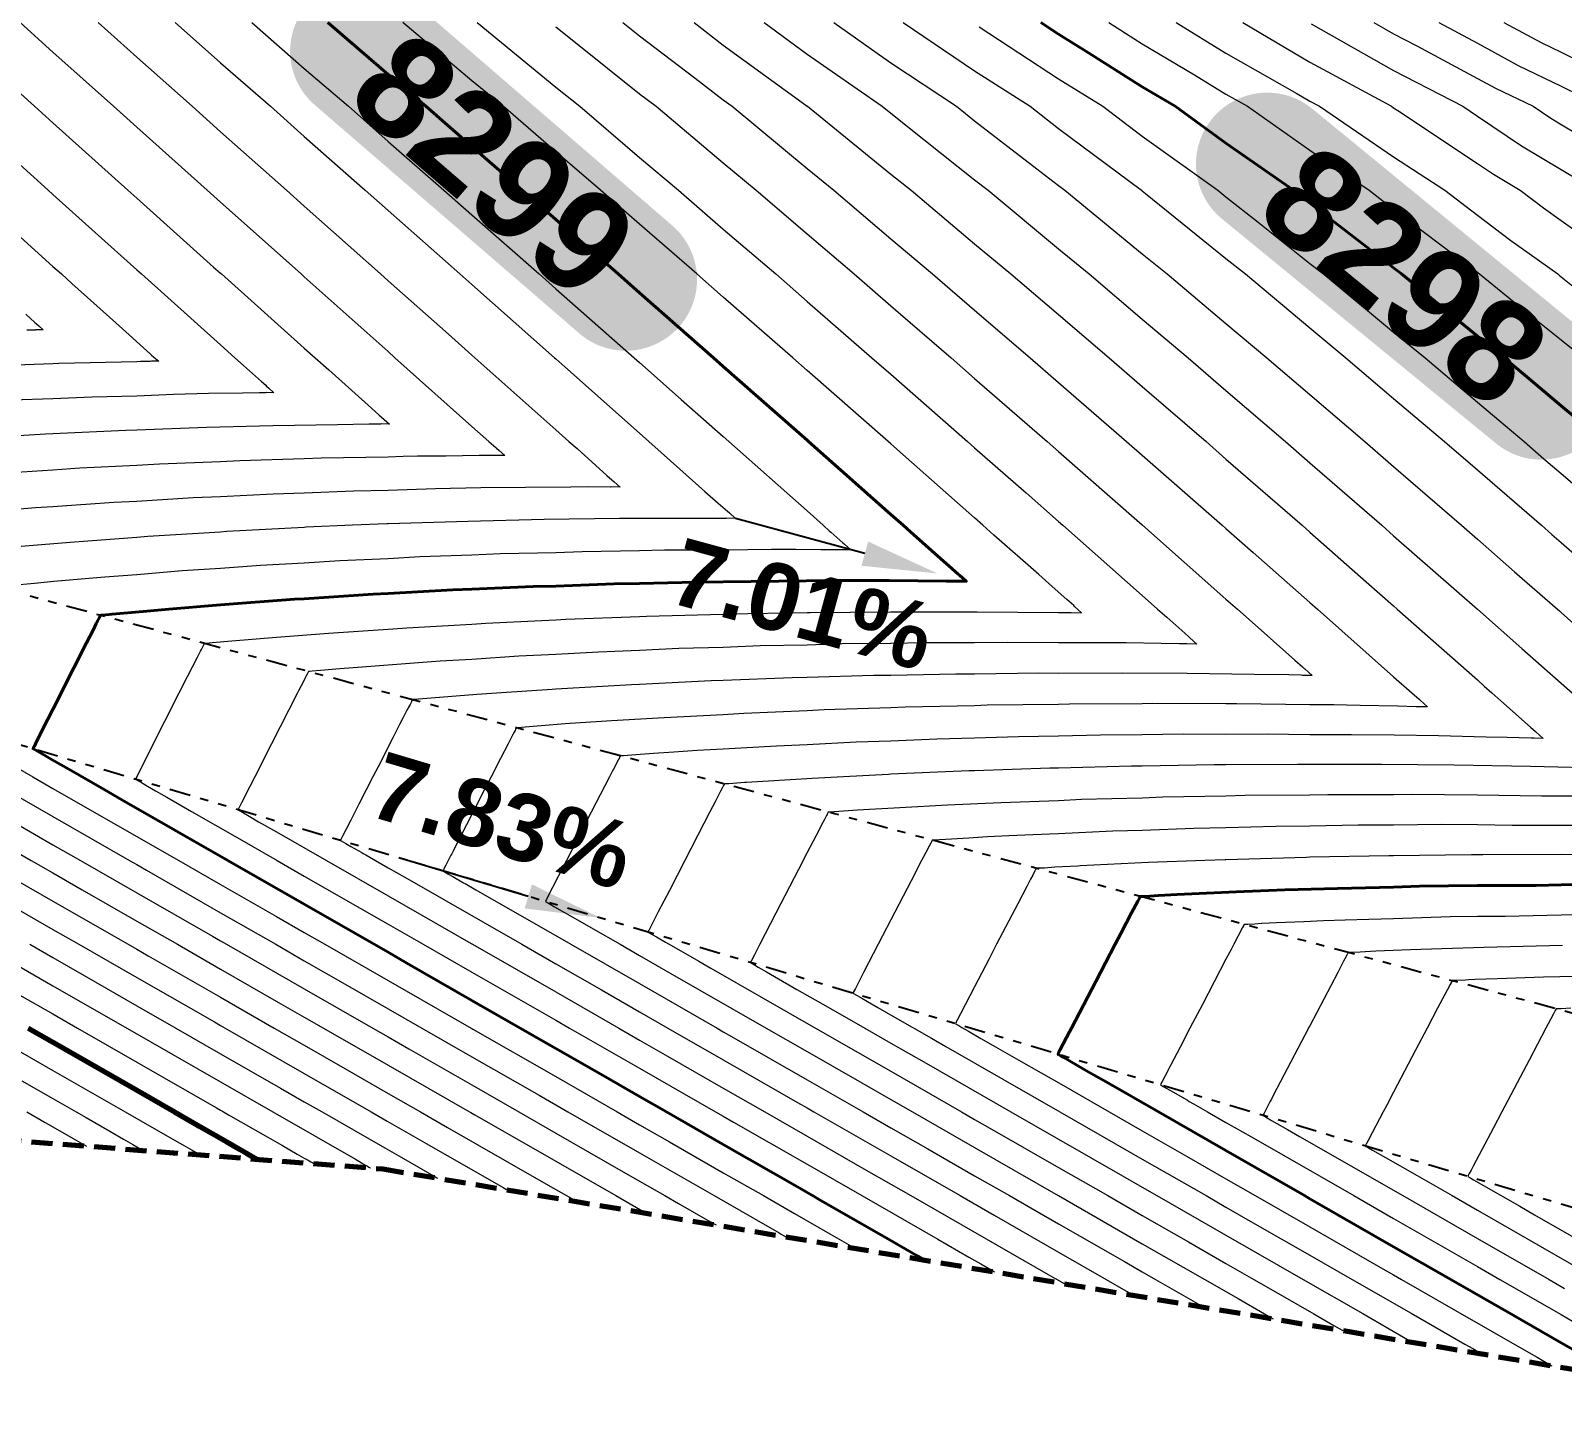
# Model space of a CAD drawing. Extents: x 2799052 to 2815686, y 1319509 to 1336143.
# Drawn here: x 2807475.63 to 2807493.91, y 1327787.08 to 1327803.55 of the extents above; entities that cross this region are included whole.
import ezdxf

# ---------------------------------------------------------------- set-up
doc = ezdxf.new("R2010")
doc.units = 0
doc.header["$LTSCALE"] = 0.5
doc.header["$MEASUREMENT"] = 0
doc.linetypes.add('DASHED', pattern=[0.75, 0.5, -0.25])
doc.linetypes.add('DIVIDE', pattern=[1.25, 0.5, -0.25, 0, -0.25, 0, -0.25])
doc.layers.add('C-Road-Asph-Hach-Bdry', color=64, linetype='Continuous', lineweight=25, plot=False)
for name, color, linetype, lineweight in [('C-TOPO-BDRY', 5, 'DASHED', 70), ('C-Topo-Cont-10th', 8, 'Continuous', 13), ('C-TOPO-CONT-1FT', 7, 'Continuous', 40), ('C-TOPO-CONT-5FT', 6, 'Continuous', 70), ('C-Topo-Ridg', 160, 'DIVIDE', 25), ('C-TOPO-SLOP', 1, 'Continuous', 25)]:
    doc.layers.add(name, color=color, linetype=linetype, lineweight=lineweight)
doc.layers.add('C-TOPO-CONT-TEXT-1FT', color=1, linetype='Continuous')
doc.layers.add('C-TOPO-USER', color=40, linetype='Continuous')
doc.styles.add('Swiss 721 BT', font='swissb.ttf', dxfattribs={"height": 2})

msp = doc.modelspace()

# ---------------------------------------------------------------- hatches: boundary and pattern name
at = {"true_color": 0x000000}
for points in [[(2807478.932, 1327803.858, 0.414214), (2807479.02, 1327802.66), (2807482.177, 1327799.934, 0.414214), (2807483.376, 1327800.022, 0.414214), (2807483.288, 1327801.22), (2807480.131, 1327803.946, 0.414214)], [(2807489.729, 1327802.496, 0.414214), (2807489.848, 1327801.3), (2807493.119, 1327798.62, 0.414214), (2807494.315, 1327798.739, 0.414214), (2807494.196, 1327799.935), (2807490.925, 1327802.615, 0.414214)]]:
    msp.add_hatch(color=18, dxfattribs=at).paths.add_polyline_path(points, flags=0)

# ---------------------------------------------------------------- linework, layer by layer
at = {"layer": 'C-Road-Asph-Hach-Bdry'}
msp.add_circle((2807368.688, 1327825.522), 8317.007, dxfattribs=at)
at = {"layer": 'C-TOPO-BDRY'}
for p, q in [((2807471.527, 1327790.604, 8305.199), (2807479.834, 1327789.963, 8305.199)), ((2807479.834, 1327789.963, 8305.199), (2807494.322, 1327787.524, 8305.199))]:
    msp.add_line(p, q, dxfattribs=at)
at = {"layer": 'C-Topo-Cont-10th'}
for points, elevation in [([(2807476.434, 1327803.644), (2807476.895, 1327803.23), (2807477.557, 1327802.644), (2807477.895, 1327802.341), (2807478.681, 1327801.644), (2807478.895, 1327801.452), (2807479.805, 1327800.644), (2807479.895, 1327800.563), (2807480.615, 1327799.924), (2807480.895, 1327799.675), (2807480.93, 1327799.644), (2807481.895, 1327798.785), (2807482.054, 1327798.644), (2807482.15, 1327798.559), (2807482.507, 1327798.24), (2807482.567, 1327798.188), (2807482.594, 1327798.163), (2807482.664, 1327798.101), (2807482.557, 1327798.103), (2807482.551, 1327798.101), (2807482.291, 1327798.102), (2807482.074, 1327798.099), (2807481.535, 1327798.097), (2807481.002, 1327798.09), (2807480.461, 1327798.078), (2807479.895, 1327798.06), (2807479.486, 1327798.052), (2807478.895, 1327798.028), (2807478.522, 1327798.017), (2807477.895, 1327797.985), (2807477.567, 1327797.972), (2807476.895, 1327797.93), (2807476.622, 1327797.917), (2807475.895, 1327797.864), (2807475.687, 1327797.852), (2807474.895, 1327797.786)], 8299.3), ([(2807475.505, 1327803.644), (2807475.895, 1327803.291), (2807476.618, 1327802.644), (2807476.895, 1327802.395), (2807477.736, 1327801.644), (2807477.895, 1327801.501), (2807478.856, 1327800.644), (2807478.895, 1327800.609), (2807479.217, 1327800.322), (2807479.895, 1327799.717), (2807479.977, 1327799.644), (2807480.895, 1327798.825), (2807481.099, 1327798.644), (2807481.179, 1327798.573), (2807481.19, 1327798.563), (2807481.221, 1327798.535), (2807481.287, 1327798.476), (2807481.185, 1327798.478), (2807481.177, 1327798.476), (2807480.981, 1327798.476), (2807480.586, 1327798.471), (2807480.415, 1327798.47), (2807480.246, 1327798.468), (2807480.075, 1327798.464), (2807479.895, 1327798.458), (2807479.095, 1327798.444), (2807478.895, 1327798.436), (2807478.125, 1327798.414), (2807477.895, 1327798.402), (2807477.165, 1327798.374), (2807476.895, 1327798.357), (2807476.215, 1327798.324), (2807475.895, 1327798.301), (2807475.275, 1327798.264)], 8299.4), ([(2807478.269, 1327803.644), (2807478.895, 1327803.095), (2807479.421, 1327802.644), (2807479.895, 1327802.225), (2807480.561, 1327801.644), (2807480.895, 1327801.348), (2807481.697, 1327800.644), (2807481.895, 1327800.468), (2807482.83, 1327799.644), (2807482.895, 1327799.586), (2807483.391, 1327799.147), (2807483.895, 1327798.702), (2807483.961, 1327798.644), (2807484.895, 1327797.815), (2807485.088, 1327797.644), (2807485.164, 1327797.576), (2807485.18, 1327797.562), (2807485.322, 1327797.436), (2807485.341, 1327797.419), (2807485.418, 1327797.351), (2807485.301, 1327797.353), (2807485.298, 1327797.352), (2807485.059, 1327797.352), (2807484.76, 1327797.355), (2807484.471, 1327797.356), (2807484.185, 1327797.353), (2807483.895, 1327797.348), (2807483.193, 1327797.346), (2807482.895, 1327797.338), (2807482.21, 1327797.329), (2807481.895, 1327797.317), (2807481.236, 1327797.302), (2807480.895, 1327797.287), (2807480.272, 1327797.266), (2807479.895, 1327797.245), (2807479.318, 1327797.221), (2807478.895, 1327797.193), (2807478.373, 1327797.166), (2807477.895, 1327797.13), (2807477.438, 1327797.101), (2807476.895, 1327797.054), (2807476.513, 1327797.026), (2807476.184, 1327796.999), (2807475.907, 1327796.973), (2807475.674, 1327796.949), (2807475.409, 1327796.925)], 8299.1), ([(2807477.355, 1327803.644), (2807477.895, 1327803.164), (2807478.491, 1327802.644), (2807478.895, 1327802.284), (2807479.622, 1327801.644), (2807479.895, 1327801.401), (2807480.752, 1327800.644), (2807480.895, 1327800.517), (2807481.881, 1327799.644), (2807481.895, 1327799.631), (2807482.005, 1327799.534), (2807482.895, 1327798.744), (2807483.008, 1327798.644), (2807483.155, 1327798.514), (2807483.677, 1327798.049), (2807483.836, 1327797.908), (2807483.945, 1327797.812), (2807483.968, 1327797.791), (2807484.041, 1327797.726), (2807483.929, 1327797.728), (2807483.924, 1327797.727), (2807483.602, 1327797.727), (2807483.562, 1327797.727), (2807482.655, 1327797.724), (2807481.759, 1327797.712), (2807480.847, 1327797.691), (2807479.895, 1327797.661), (2807479.878, 1327797.661), (2807479.472, 1327797.644), (2807478.919, 1327797.62), (2807478.895, 1327797.618), (2807477.969, 1327797.569), (2807477.895, 1327797.564), (2807477.029, 1327797.509), (2807476.895, 1327797.498), (2807476.099, 1327797.439), (2807475.417, 1327797.383)], 8299.2), ([(2807476.895, 1327794.644), (2807476.895, 1327794.644), (2807476.895, 1327794.644), (2807477.231, 1327795.307), (2807477.403, 1327795.644), (2807477.502, 1327795.84), (2807477.619, 1327796.069), (2807477.655, 1327796.141), (2807477.666, 1327796.161), (2807477.671, 1327796.17), (2807477.686, 1327796.2), (2807477.695, 1327796.219), (2807477.703, 1327796.234), (2807477.709, 1327796.234), (2807477.722, 1327796.236), (2807477.794, 1327796.244), (2807478.031, 1327796.265), (2807478.562, 1327796.31), (2807479.182, 1327796.357), (2807479.895, 1327796.404), (2807480.117, 1327796.422), (2807480.895, 1327796.466), (2807481.061, 1327796.477), (2807481.895, 1327796.516), (2807482.015, 1327796.523), (2807482.895, 1327796.556), (2807482.979, 1327796.56), (2807483.895, 1327796.585), (2807483.952, 1327796.587), (2807484.895, 1327796.604), (2807484.934, 1327796.605), (2807485.895, 1327796.613), (2807485.925, 1327796.613), (2807486.895, 1327796.613), (2807486.925, 1327796.613), (2807487.895, 1327796.604), (2807487.935, 1327796.604), (2807487.974, 1327796.604), (2807488.016, 1327796.603), (2807488.037, 1327796.603), (2807488.045, 1327796.603), (2807488.046, 1327796.603), (2807488.172, 1327796.601), (2807488.089, 1327796.675), (2807488.078, 1327796.685), (2807487.995, 1327796.758), (2807487.821, 1327796.912), (2807487.66, 1327797.055), (2807487.126, 1327797.528), (2807486.995, 1327797.644), (2807486.895, 1327797.732), (2807486.141, 1327798.398), (2807485.895, 1327798.615), (2807485.862, 1327798.644), (2807484.895, 1327799.493), (2807484.725, 1327799.644), (2807483.895, 1327800.368), (2807483.581, 1327800.644), (2807482.895, 1327801.238), (2807482.431, 1327801.644), (2807481.895, 1327802.1), (2807481.267, 1327802.644), (2807480.895, 1327802.948), (2807480.071, 1327803.644)], 8298.9), ([(2807480.959, 1327803.644), (2807481.895, 1327802.872), (2807482.183, 1327802.644), (2807482.895, 1327802.035), (2807483.361, 1327801.644), (2807483.895, 1327801.18), (2807484.521, 1327800.644), (2807484.895, 1327800.316), (2807485.67, 1327799.644), (2807485.895, 1327799.446), (2807486.812, 1327798.644), (2807486.895, 1327798.57), (2807487.509, 1327798.03), (2807487.895, 1327797.69), (2807487.948, 1327797.644), (2807488.895, 1327796.805), (2807489.078, 1327796.644), (2807489.188, 1327796.546), (2807489.402, 1327796.356), (2807489.455, 1327796.309), (2807489.462, 1327796.303), (2807489.549, 1327796.226), (2807489.427, 1327796.228), (2807489.418, 1327796.228), (2807489.341, 1327796.231), (2807489.123, 1327796.234), (2807488.703, 1327796.24), (2807488.297, 1327796.242), (2807487.895, 1327796.24), (2807487.293, 1327796.246), (2807486.895, 1327796.241), (2807486.297, 1327796.241), (2807485.895, 1327796.233), (2807485.311, 1327796.228), (2807484.895, 1327796.215), (2807484.334, 1327796.205), (2807483.895, 1327796.187), (2807483.366, 1327796.173), (2807482.895, 1327796.15), (2807482.407, 1327796.132), (2807481.895, 1327796.102), (2807481.457, 1327796.081), (2807480.895, 1327796.043), (2807480.517, 1327796.021), (2807479.895, 1327795.973), (2807479.587, 1327795.952), (2807479.319, 1327795.932), (2807479.089, 1327795.912), (2807478.987, 1327795.903), (2807478.956, 1327795.9), (2807478.95, 1327795.899), (2807478.944, 1327795.898), (2807478.936, 1327795.883), (2807478.928, 1327795.866), (2807478.914, 1327795.839), (2807478.905, 1327795.823), (2807478.888, 1327795.789), (2807478.826, 1327795.667), (2807478.814, 1327795.644), (2807478.503, 1327795.035), (2807478.304, 1327794.644), (2807478.244, 1327794.527), (2807478.145, 1327794.331), (2807478.125, 1327794.292), (2807478.117, 1327794.277), (2807478.109, 1327794.259), (2807478.103, 1327794.249), (2807478.109, 1327794.245), (2807478.169, 1327794.211), (2807478.237, 1327794.172), (2807478.35, 1327794.107), (2807478.427, 1327794.063), (2807478.589, 1327793.97), (2807479.158, 1327793.644), (2807479.895, 1327793.221), (2807480.885, 1327792.654), (2807480.903, 1327792.644), (2807481.895, 1327792.075), (2807482.647, 1327791.644), (2807482.895, 1327791.501), (2807483.229, 1327791.31), (2807483.895, 1327790.928), (2807484.391, 1327790.644), (2807484.895, 1327790.355), (2807485.572, 1327789.966), (2807485.895, 1327789.781), (2807486.135, 1327789.644), (2807487.773, 1327788.705), (2807487.858, 1327788.656), (2807487.867, 1327788.651), (2807487.871, 1327788.648), (2807487.873, 1327788.647), (2807487.873, 1327788.647), (2807487.965, 1327788.594)], 8298.8), ([(2807482.698, 1327803.644), (2807482.895, 1327803.486), (2807483.558, 1327802.981), (2807483.895, 1327802.72), (2807484, 1327802.644), (2807484.895, 1327801.901), (2807485.214, 1327801.644), (2807485.895, 1327801.063), (2807486.394, 1327800.644), (2807486.895, 1327800.211), (2807487.557, 1327799.644), (2807487.895, 1327799.349), (2807488.709, 1327798.644), (2807488.895, 1327798.48), (2807489.851, 1327797.644), (2807489.895, 1327797.605), (2807490.221, 1327797.318), (2807490.895, 1327796.724), (2807490.986, 1327796.644), (2807491.895, 1327795.837), (2807492.114, 1327795.644), (2807492.199, 1327795.568), (2807492.211, 1327795.558), (2807492.211, 1327795.557), (2807492.302, 1327795.476), (2807492.19, 1327795.477), (2807492.164, 1327795.479), (2807491.948, 1327795.486), (2807491.497, 1327795.493), (2807491.334, 1327795.497), (2807491.183, 1327795.5), (2807491.038, 1327795.501), (2807490.895, 1327795.501), (2807490.026, 1327795.513), (2807489.895, 1327795.512), (2807489.023, 1327795.516), (2807488.895, 1327795.514), (2807488.028, 1327795.51), (2807487.895, 1327795.507), (2807487.043, 1327795.496), (2807486.895, 1327795.491), (2807486.066, 1327795.472), (2807485.895, 1327795.465), (2807485.099, 1327795.44), (2807484.895, 1327795.429), (2807484.14, 1327795.399), (2807483.895, 1327795.383), (2807483.191, 1327795.348), (2807482.561, 1327795.311), (2807482.008, 1327795.273), (2807481.53, 1327795.235), (2807481.45, 1327795.229), (2807481.438, 1327795.228), (2807481.432, 1327795.228), (2807481.432, 1327795.228), (2807481.426, 1327795.228), (2807481.417, 1327795.211), (2807481.41, 1327795.197), (2807481.399, 1327795.176), (2807481.384, 1327795.147), (2807481.352, 1327795.084), (2807481.327, 1327795.036), (2807481.238, 1327794.863), (2807481.126, 1327794.644), (2807481.047, 1327794.491), (2807480.895, 1327794.194), (2807480.708, 1327793.83), (2807480.67, 1327793.756), (2807480.654, 1327793.724), (2807480.645, 1327793.706), (2807480.585, 1327793.589), (2807480.562, 1327793.544), (2807480.555, 1327793.531), (2807480.549, 1327793.519), (2807480.556, 1327793.515), (2807480.608, 1327793.486), (2807480.667, 1327793.452), (2807480.794, 1327793.379), (2807480.813, 1327793.368), (2807480.941, 1327793.295), (2807482.077, 1327792.644), (2807482.895, 1327792.175), (2807483.821, 1327791.644), (2807483.895, 1327791.601), (2807483.994, 1327791.544), (2807484.895, 1327791.028), (2807485.565, 1327790.644), (2807485.895, 1327790.455), (2807486.338, 1327790.201), (2807486.895, 1327789.881), (2807487.31, 1327789.644), (2807487.895, 1327789.308), (2807488.682, 1327788.857), (2807488.895, 1327788.735), (2807489.054, 1327788.644), (2807489.139, 1327788.595), (2807489.529, 1327788.371), (2807489.559, 1327788.354), (2807489.628, 1327788.314)], 8298.6), ([(2807483.547, 1327803.644), (2807483.895, 1327803.374), (2807484.882, 1327802.657), (2807484.895, 1327802.647), (2807484.9, 1327802.644), (2807485.895, 1327801.834), (2807486.136, 1327801.644), (2807486.895, 1327801.004), (2807487.329, 1327800.644), (2807487.895, 1327800.158), (2807488.5, 1327799.644), (2807488.895, 1327799.301), (2807489.657, 1327798.644), (2807489.895, 1327798.435), (2807490.803, 1327797.644), (2807490.895, 1327797.562), (2807491.568, 1327796.971), (2807491.895, 1327796.683), (2807491.94, 1327796.644), (2807492.895, 1327795.798), (2807492.977, 1327795.725), (2807493.069, 1327795.644), (2807493.174, 1327795.551), (2807493.529, 1327795.235), (2807493.589, 1327795.182), (2807493.592, 1327795.179), (2807493.679, 1327795.101), (2807493.572, 1327795.102), (2807493.538, 1327795.105), (2807493.251, 1327795.113), (2807493, 1327795.117), (2807492.432, 1327795.131), (2807491.901, 1327795.14), (2807491.394, 1327795.145), (2807490.895, 1327795.145), (2807490.387, 1327795.152), (2807489.895, 1327795.148), (2807489.388, 1327795.15), (2807488.895, 1327795.142), (2807488.399, 1327795.14), (2807487.895, 1327795.127), (2807487.418, 1327795.121), (2807486.895, 1327795.103), (2807486.446, 1327795.093), (2807485.895, 1327795.069), (2807485.483, 1327795.056), (2807484.895, 1327795.025), (2807484.529, 1327795.01), (2807483.895, 1327794.971), (2807483.584, 1327794.955), (2807483.305, 1327794.938), (2807483.061, 1327794.922), (2807482.85, 1327794.905), (2807482.706, 1327794.894), (2807482.683, 1327794.893), (2807482.673, 1327794.893), (2807482.673, 1327794.893), (2807482.667, 1327794.892), (2807482.658, 1327794.875), (2807482.652, 1327794.863), (2807482.642, 1327794.844), (2807482.624, 1327794.809), (2807482.584, 1327794.732), (2807482.579, 1327794.723), (2807482.539, 1327794.644), (2807482.32, 1327794.219), (2807482.024, 1327793.644), (2807481.997, 1327793.592), (2807481.859, 1327793.322), (2807481.815, 1327793.238), (2807481.784, 1327793.177), (2807481.779, 1327793.167), (2807481.773, 1327793.155), (2807481.78, 1327793.151), (2807481.828, 1327793.123), (2807481.882, 1327793.092), (2807481.999, 1327793.025), (2807482.045, 1327792.999), (2807482.343, 1327792.828), (2807482.664, 1327792.644), (2807482.895, 1327792.511), (2807483.205, 1327792.333), (2807484.408, 1327791.644), (2807484.895, 1327791.365), (2807485.549, 1327790.989), (2807485.895, 1327790.791), (2807486.152, 1327790.644), (2807486.895, 1327790.218), (2807487.893, 1327789.646), (2807487.895, 1327789.645), (2807487.897, 1327789.644), (2807488.895, 1327789.071), (2807489.641, 1327788.644), (2807490.04, 1327788.415), (2807490.356, 1327788.233), (2807490.403, 1327788.207), (2807490.459, 1327788.175)], 8298.5), ([(2807484.385, 1327803.644), (2807484.895, 1327803.265), (2807485.793, 1327802.644), (2807485.895, 1327802.561), (2807486.29, 1327802.248), (2807486.895, 1327801.767), (2807487.055, 1327801.644), (2807487.895, 1327800.944), (2807488.262, 1327800.644), (2807488.895, 1327800.105), (2807489.442, 1327799.644), (2807489.895, 1327799.253), (2807490.605, 1327798.644), (2807490.895, 1327798.39), (2807491.755, 1327797.644), (2807491.895, 1327797.52), (2807492.895, 1327796.644), (2807492.895, 1327796.643), (2807493.425, 1327796.174), (2807493.895, 1327795.759), (2807494.026, 1327795.644)], 8298.4), ([(2807485.216, 1327803.644), (2807485.895, 1327803.163), (2807486.679, 1327802.644), (2807486.895, 1327802.471), (2807487.639, 1327801.899), (2807487.895, 1327801.701), (2807487.972, 1327801.644), (2807488.895, 1327800.885), (2807489.195, 1327800.644), (2807489.895, 1327800.052), (2807490.384, 1327799.644), (2807490.895, 1327799.205), (2807491.553, 1327798.644), (2807491.895, 1327798.347), (2807492.707, 1327797.644), (2807492.895, 1327797.479), (2807493.34, 1327797.089), (2807493.85, 1327796.644), (2807493.874, 1327796.622), (2807493.895, 1327796.604), (2807494.235, 1327796.303)], 8298.3), ([(2807486.044, 1327803.644), (2807486.895, 1327803.066), (2807487.556, 1327802.644), (2807487.895, 1327802.38), (2807488.885, 1327801.644), (2807488.895, 1327801.636), (2807488.936, 1327801.603), (2807489.895, 1327800.827), (2807490.127, 1327800.644), (2807490.895, 1327800.001), (2807491.327, 1327799.644), (2807491.895, 1327799.159), (2807492.503, 1327798.644), (2807492.895, 1327798.304), (2807493.249, 1327797.998), (2807493.661, 1327797.644), (2807493.786, 1327797.534), (2807493.895, 1327797.439), (2807494.807, 1327796.644)], 8298.2), ([(2807488.496, 1327803.644), (2807488.895, 1327803.391), (2807489.518, 1327803.021), (2807489.895, 1327802.79), (2807490.152, 1327802.644), (2807490.895, 1327802.121), (2807491.605, 1327801.644), (2807491.895, 1327801.418), (2807492.814, 1327800.725), (2807492.895, 1327800.663), (2807492.906, 1327800.655), (2807492.922, 1327800.644), (2807493.457, 1327800.206), (2807493.895, 1327799.856), (2807494.163, 1327799.644)], 8297.9), ([(2807489.302, 1327803.644), (2807489.895, 1327803.28), (2807490.74, 1327802.799), (2807490.895, 1327802.707), (2807491.012, 1327802.644), (2807491.895, 1327802.041), (2807492.506, 1327801.644), (2807492.895, 1327801.347), (2807493.295, 1327801.044), (2807493.854, 1327800.644), (2807493.877, 1327800.625), (2807493.895, 1327800.611), (2807494.055, 1327800.483)], 8297.8), ([(2807490.098, 1327803.644), (2807490.895, 1327803.172), (2807491.869, 1327802.644), (2807491.895, 1327802.626), (2807491.945, 1327802.593), (2807492.895, 1327801.963), (2807493.086, 1327801.835), (2807493.407, 1327801.644), (2807493.685, 1327801.433), (2807493.895, 1327801.283), (2807494.789, 1327800.644)], 8297.7), ([(2807490.91, 1327803.628), (2807491.895, 1327803.07), (2807492.72, 1327802.644), (2807492.895, 1327802.528), (2807493.423, 1327802.172), (2807493.895, 1327801.891), (2807494.311, 1327801.644)], 8297.6), ([(2807491.66, 1327803.644), (2807491.895, 1327803.51), (2807492.171, 1327803.367), (2807492.895, 1327802.977), (2807493.111, 1327802.86), (2807493.56, 1327802.644), (2807493.76, 1327802.509), (2807493.895, 1327802.429), (2807494.424, 1327802.115)], 8297.5), ([(2807492.436, 1327803.644), (2807492.895, 1327803.396), (2807493.383, 1327803.132), (2807493.895, 1327802.886), (2807494.379, 1327802.644)], 8297.4), ([(2807493.212, 1327803.644), (2807493.655, 1327803.404), (2807493.895, 1327803.289), (2807494.604, 1327802.934)], 8297.3), ([(2807481.895, 1327803.594), (2807482.133, 1327803.405), (2807482.895, 1327802.795), (2807483.094, 1327802.644), (2807483.895, 1327801.968), (2807484.289, 1327801.644), (2807484.895, 1327801.122), (2807485.458, 1327800.644), (2807485.895, 1327800.264), (2807486.614, 1327799.644), (2807486.895, 1327799.397), (2807487.76, 1327798.644), (2807487.895, 1327798.525), (2807488.863, 1327797.676), (2807488.895, 1327797.648), (2807488.9, 1327797.644), (2807489.895, 1327796.764), (2807490.032, 1327796.644), (2807490.209, 1327796.487), (2807490.717, 1327796.036), (2807490.81, 1327795.954), (2807490.833, 1327795.933), (2807490.836, 1327795.931), (2807490.925, 1327795.851), (2807490.809, 1327795.852), (2807490.791, 1327795.854), (2807490.644, 1327795.858), (2807490.231, 1327795.865), (2807489.431, 1327795.876), (2807488.659, 1327795.879), (2807487.895, 1327795.876), (2807487.66, 1327795.879), (2807486.895, 1327795.869), (2807486.67, 1327795.869), (2807485.895, 1327795.852), (2807485.688, 1327795.851), (2807484.895, 1327795.826), (2807484.716, 1327795.823), (2807483.895, 1327795.79), (2807483.752, 1327795.786), (2807482.895, 1327795.744), (2807482.798, 1327795.74), (2807481.895, 1327795.687), (2807481.853, 1327795.685), (2807481.247, 1327795.644), (2807480.955, 1327795.624), (2807480.21, 1327795.565), (2807480.195, 1327795.564), (2807480.192, 1327795.564), (2807480.191, 1327795.564), (2807480.191, 1327795.564), (2807480.185, 1327795.563), (2807480.176, 1327795.547), (2807480.169, 1327795.531), (2807480.157, 1327795.507), (2807480.145, 1327795.485), (2807480.12, 1327795.436), (2807480.075, 1327795.349), (2807480.032, 1327795.265), (2807479.954, 1327795.114), (2807479.775, 1327794.763), (2807479.714, 1327794.644), (2807479.547, 1327794.318), (2807479.449, 1327794.126), (2807479.395, 1327794.019), (2807479.355, 1327793.941), (2807479.34, 1327793.91), (2807479.332, 1327793.895), (2807479.326, 1327793.884), (2807479.333, 1327793.88), (2807479.389, 1327793.848), (2807479.452, 1327793.812), (2807479.581, 1327793.738), (2807479.597, 1327793.729), (2807479.63, 1327793.71), (2807479.746, 1327793.644), (2807479.895, 1327793.558), (2807480.096, 1327793.443), (2807481.49, 1327792.644), (2807481.895, 1327792.411), (2807482.44, 1327792.099), (2807482.895, 1327791.838), (2807483.234, 1327791.644), (2807483.895, 1327791.265), (2807484.783, 1327790.755), (2807484.895, 1327790.691), (2807484.978, 1327790.644), (2807485.895, 1327790.118), (2807486.722, 1327789.644), (2807487.127, 1327789.412), (2807487.895, 1327788.971), (2807488.467, 1327788.644), (2807488.701, 1327788.509), (2807488.716, 1327788.501), (2807488.797, 1327788.454)], 8298.7), ([(2807486.948, 1327803.591), (2807487.895, 1327802.971), (2807488.425, 1327802.644), (2807488.895, 1327802.289), (2807489.796, 1327801.644), (2807489.895, 1327801.563), (2807490.279, 1327801.26), (2807490.895, 1327800.77), (2807491.058, 1327800.644), (2807491.895, 1327799.95), (2807492.271, 1327799.644), (2807492.895, 1327799.114), (2807493.15, 1327798.898), (2807493.454, 1327798.644), (2807493.69, 1327798.439), (2807493.895, 1327798.263), (2807494.617, 1327797.644)], 8298.1), ([(2807474.895, 1327803.347), (2807475.676, 1327802.644), (2807475.895, 1327802.446), (2807476.788, 1327801.644), (2807476.895, 1327801.548), (2807477.812, 1327800.726), (2807477.895, 1327800.652), (2807477.905, 1327800.644), (2807478.895, 1327799.758), (2807479.023, 1327799.644), (2807479.187, 1327799.498), (2807479.695, 1327799.043), (2807479.789, 1327798.96), (2807479.812, 1327798.939), (2807479.816, 1327798.935), (2807479.847, 1327798.907), (2807479.91, 1327798.851), (2807479.814, 1327798.853), (2807479.803, 1327798.85), (2807479.67, 1327798.851), (2807479.29, 1327798.845), (2807478.519, 1327798.832), (2807477.729, 1327798.81), (2807476.895, 1327798.778), (2807476.763, 1327798.775), (2807475.895, 1327798.734), (2807475.808, 1327798.731), (2807474.895, 1327798.677)], 8299.5), ([(2807474.895, 1327802.493), (2807475.838, 1327801.644), (2807475.895, 1327801.592), (2807476.4, 1327801.139), (2807476.895, 1327800.694), (2807476.951, 1327800.644), (2807477.895, 1327799.797), (2807478.067, 1327799.644), (2807478.169, 1327799.552), (2807478.383, 1327799.361), (2807478.435, 1327799.315), (2807478.444, 1327799.306), (2807478.473, 1327799.28), (2807478.533, 1327799.226), (2807478.442, 1327799.228), (2807478.43, 1327799.225), (2807478.36, 1327799.225), (2807478.159, 1327799.222), (2807477.752, 1327799.215), (2807477.335, 1327799.204), (2807476.895, 1327799.187), (2807476.364, 1327799.175), (2807475.895, 1327799.152), (2807475.403, 1327799.136)], 8299.6), ([(2807474.987, 1327801.552), (2807475.895, 1327800.734), (2807475.996, 1327800.644), (2807476.122, 1327800.53), (2807476.646, 1327800.06), (2807476.806, 1327799.916), (2807476.977, 1327799.763), (2807477.057, 1327799.69), (2807477.072, 1327799.676), (2807477.1, 1327799.652), (2807477.157, 1327799.601), (2807477.07, 1327799.602), (2807477.056, 1327799.6), (2807477.049, 1327799.6), (2807477.028, 1327799.599), (2807476.985, 1327799.599), (2807476.941, 1327799.597), (2807476.895, 1327799.596), (2807475.964, 1327799.574), (2807475.895, 1327799.571), (2807474.998, 1327799.541)], 8299.7), ([(2807475.57, 1327800.165), (2807475.68, 1327800.066), (2807475.7, 1327800.047), (2807475.726, 1327800.024), (2807475.78, 1327799.976), (2807475.698, 1327799.977), (2807475.685, 1327799.975), (2807475.682, 1327799.974), (2807475.585, 1327799.971)], 8299.8), ([(2807475.316, 1327794.837), (2807475.653, 1327794.644), (2807475.895, 1327794.505), (2807476.221, 1327794.318), (2807477.397, 1327793.644), (2807477.895, 1327793.358), (2807478.564, 1327792.974), (2807478.895, 1327792.785), (2807479.141, 1327792.644), (2807479.895, 1327792.211), (2807480.885, 1327791.644), (2807480.895, 1327791.638), (2807480.908, 1327791.63), (2807481.895, 1327791.065), (2807482.63, 1327790.644), (2807482.895, 1327790.491), (2807483.252, 1327790.287), (2807483.895, 1327789.918), (2807484.374, 1327789.644), (2807484.744, 1327789.431), (2807485.166, 1327789.189), (2807485.39, 1327789.061), (2807485.408, 1327789.051), (2807485.472, 1327789.014)], 8299.1), ([(2807475.066, 1327794.644), (2807475.895, 1327794.168), (2807476.81, 1327793.644), (2807476.895, 1327793.595), (2807477.01, 1327793.529), (2807477.895, 1327793.021), (2807478.554, 1327792.644), (2807478.895, 1327792.448), (2807479.353, 1327792.185), (2807479.895, 1327791.875), (2807480.298, 1327791.644), (2807480.895, 1327791.301), (2807481.697, 1327790.842), (2807481.895, 1327790.728), (2807482.042, 1327790.644), (2807482.895, 1327790.155), (2807483.787, 1327789.644), (2807484.264, 1327789.37), (2807484.562, 1327789.199), (2807484.586, 1327789.185), (2807484.64, 1327789.154)], 8299.2), ([(2807476.895, 1327794.644), (2807476.895, 1327794.644), (2807476.885, 1327794.624), (2807476.88, 1327794.613), (2807476.886, 1327794.61), (2807476.95, 1327794.573), (2807477.022, 1327794.532), (2807477.118, 1327794.477), (2807477.256, 1327794.398), (2807477.548, 1327794.23), (2807478.121, 1327793.901), (2807478.571, 1327793.644), (2807478.895, 1327793.458), (2807479.33, 1327793.208), (2807479.895, 1327792.885), (2807480.315, 1327792.644), (2807480.895, 1327792.311), (2807481.674, 1327791.865), (2807481.895, 1327791.738), (2807482.06, 1327791.644), (2807482.895, 1327791.165), (2807483.804, 1327790.644), (2807483.895, 1327790.591), (2807484.018, 1327790.521), (2807484.895, 1327790.018), (2807485.548, 1327789.644), (2807486.455, 1327789.124), (2807486.826, 1327788.911), (2807486.969, 1327788.829), (2807487.045, 1327788.785), (2807487.051, 1327788.782), (2807487.134, 1327788.734)], 8298.9), ([(2807494.503, 1327794.742), (2807493.529, 1327794.766), (2807492.62, 1327794.781), (2807491.75, 1327794.789), (2807490.895, 1327794.789), (2807490.748, 1327794.791), (2807489.895, 1327794.784), (2807489.754, 1327794.785), (2807488.895, 1327794.77), (2807488.769, 1327794.77), (2807487.895, 1327794.747), (2807487.793, 1327794.746), (2807486.895, 1327794.715), (2807486.825, 1327794.714), (2807485.895, 1327794.673), (2807485.867, 1327794.672), (2807485.33, 1327794.644), (2807484.955, 1327794.624), (2807484.171, 1327794.575), (2807484.152, 1327794.574), (2807483.962, 1327794.559), (2807483.929, 1327794.557), (2807483.914, 1327794.557), (2807483.913, 1327794.557), (2807483.908, 1327794.557), (2807483.898, 1327794.539), (2807483.893, 1327794.529), (2807483.885, 1327794.513), (2807483.863, 1327794.471), (2807483.832, 1327794.409), (2807483.797, 1327794.343), (2807483.735, 1327794.224), (2807483.592, 1327793.947), (2807483.436, 1327793.644), (2807483.252, 1327793.287), (2807483.12, 1327793.031), (2807483.063, 1327792.921), (2807483.045, 1327792.886), (2807483.006, 1327792.81), (2807483.002, 1327792.803), (2807482.996, 1327792.79), (2807483.003, 1327792.786), (2807483.047, 1327792.76), (2807483.097, 1327792.732), (2807483.205, 1327792.67), (2807483.276, 1327792.629), (2807483.605, 1327792.441), (2807483.746, 1327792.36), (2807484.995, 1327791.644), (2807485.895, 1327791.128), (2807486.74, 1327790.644), (2807486.895, 1327790.554), (2807487.104, 1327790.435), (2807487.895, 1327789.981), (2807488.484, 1327789.644), (2807488.895, 1327789.408), (2807489.448, 1327789.091), (2807489.895, 1327788.835), (2807490.228, 1327788.644), (2807490.486, 1327788.496), (2807490.942, 1327788.234), (2807491.184, 1327788.095), (2807491.246, 1327788.06), (2807491.29, 1327788.035)], 8298.4), ([(2807494.128, 1327794.41), (2807493.895, 1327794.412), (2807493.662, 1327794.411), (2807492.895, 1327794.424), (2807492.108, 1327794.431), (2807491.895, 1327794.428), (2807491.11, 1327794.429), (2807490.895, 1327794.424), (2807490.121, 1327794.418), (2807489.895, 1327794.411), (2807489.141, 1327794.398), (2807488.895, 1327794.389), (2807488.169, 1327794.37), (2807487.895, 1327794.357), (2807487.206, 1327794.332), (2807486.573, 1327794.305), (2807486.003, 1327794.274), (2807485.498, 1327794.243), (2807485.386, 1327794.237), (2807485.218, 1327794.224), (2807485.175, 1327794.222), (2807485.155, 1327794.222), (2807485.154, 1327794.222), (2807485.149, 1327794.222), (2807485.139, 1327794.203), (2807485.135, 1327794.194), (2807485.128, 1327794.181), (2807485.102, 1327794.132), (2807485.084, 1327794.096), (2807485.003, 1327793.941), (2807484.858, 1327793.662), (2807484.849, 1327793.644), (2807484.523, 1327793.015), (2807484.332, 1327792.644), (2807484.267, 1327792.519), (2807484.228, 1327792.444), (2807484.226, 1327792.438), (2807484.219, 1327792.425), (2807484.227, 1327792.421), (2807484.267, 1327792.398), (2807484.313, 1327792.372), (2807484.411, 1327792.315), (2807484.508, 1327792.26), (2807484.775, 1327792.106), (2807485.149, 1327791.892), (2807485.583, 1327791.644), (2807485.895, 1327791.464), (2807486.315, 1327791.224), (2807487.327, 1327790.644), (2807487.895, 1327790.318), (2807488.659, 1327789.88), (2807488.895, 1327789.744), (2807489.071, 1327789.644), (2807489.895, 1327789.171), (2807490.815, 1327788.644), (2807491.527, 1327788.236), (2807491.844, 1327788.054), (2807492.012, 1327787.957), (2807492.089, 1327787.913), (2807492.121, 1327787.895)], 8298.3), ([(2807474.895, 1327794.068), (2807475.635, 1327793.644), (2807475.895, 1327793.495), (2807476.244, 1327793.295), (2807476.895, 1327792.921), (2807477.38, 1327792.644), (2807477.895, 1327792.348), (2807478.588, 1327791.951), (2807478.895, 1327791.775), (2807479.124, 1327791.644), (2807479.895, 1327791.201), (2807480.868, 1327790.644), (2807480.882, 1327790.635), (2807480.931, 1327790.607), (2807481.895, 1327790.055), (2807482.612, 1327789.644), (2807482.906, 1327789.475), (2807482.942, 1327789.454), (2807482.978, 1327789.434)], 8299.4), ([(2807475.455, 1327794.084), (2807475.895, 1327793.831), (2807476.223, 1327793.644), (2807476.895, 1327793.258), (2807477.799, 1327792.74), (2807477.895, 1327792.685), (2807477.967, 1327792.644), (2807478.895, 1327792.111), (2807479.711, 1327791.644), (2807479.895, 1327791.538), (2807480.142, 1327791.396), (2807480.895, 1327790.965), (2807481.455, 1327790.644), (2807481.895, 1327790.391), (2807482.486, 1327790.053), (2807482.895, 1327789.818), (2807483.199, 1327789.644), (2807483.362, 1327789.55), (2807483.734, 1327789.337), (2807483.764, 1327789.32), (2807483.809, 1327789.294)], 8299.3), ([(2807494.478, 1327794.06), (2807493.895, 1327794.063), (2807493.312, 1327794.061), (2807492.895, 1327794.068), (2807492.467, 1327794.072), (2807491.895, 1327794.065), (2807491.474, 1327794.065), (2807490.895, 1327794.053), (2807490.489, 1327794.05), (2807489.895, 1327794.032), (2807489.513, 1327794.025), (2807488.895, 1327794.002), (2807488.546, 1327793.993), (2807487.895, 1327793.962), (2807487.588, 1327793.951), (2807487.305, 1327793.939), (2807487.05, 1327793.925), (2807486.825, 1327793.911), (2807486.62, 1327793.9), (2807486.474, 1327793.889), (2807486.42, 1327793.887), (2807486.396, 1327793.887), (2807486.395, 1327793.887), (2807486.39, 1327793.886), (2807486.379, 1327793.867), (2807486.376, 1327793.86), (2807486.371, 1327793.85), (2807486.342, 1327793.794), (2807486.336, 1327793.783), (2807486.263, 1327793.644), (2807486.137, 1327793.401), (2807485.895, 1327792.935), (2807485.796, 1327792.743), (2807485.744, 1327792.644), (2807485.569, 1327792.307), (2807485.472, 1327792.118), (2807485.451, 1327792.077), (2807485.449, 1327792.074), (2807485.442, 1327792.061), (2807485.45, 1327792.056), (2807485.486, 1327792.035), (2807485.528, 1327792.012), (2807485.616, 1327791.961), (2807485.74, 1327791.89), (2807485.946, 1327791.772), (2807486.382, 1327791.522), (2807486.551, 1327791.425), (2807487.914, 1327790.644), (2807488.895, 1327790.081), (2807489.658, 1327789.644), (2807489.895, 1327789.508), (2807490.213, 1327789.325), (2807490.895, 1327788.934), (2807491.402, 1327788.644), (2807492.107, 1327788.24), (2807492.568, 1327787.975), (2807492.746, 1327787.873), (2807492.84, 1327787.819), (2807492.933, 1327787.766), (2807492.953, 1327787.755)], 8298.2), ([(2807475.048, 1327793.644), (2807475.895, 1327793.158), (2807476.792, 1327792.644), (2807476.895, 1327792.585), (2807477.033, 1327792.506), (2807477.895, 1327792.011), (2807478.537, 1327791.644), (2807478.895, 1327791.438), (2807479.377, 1327791.162), (2807479.895, 1327790.865), (2807480.281, 1327790.644), (2807480.605, 1327790.458), (2807481.72, 1327789.818), (2807481.895, 1327789.718), (2807482.025, 1327789.644), (2807482.078, 1327789.613), (2807482.12, 1327789.589), (2807482.147, 1327789.574)], 8299.5), ([(2807494.828, 1327793.71), (2807493.895, 1327793.715), (2807492.962, 1327793.711), (2807492.895, 1327793.712), (2807492.826, 1327793.713), (2807491.895, 1327793.701), (2807491.837, 1327793.701), (2807490.895, 1327793.682), (2807490.857, 1327793.681), (2807489.895, 1327793.653), (2807489.886, 1327793.653), (2807489.642, 1327793.644), (2807488.972, 1327793.618), (2807488.154, 1327793.579), (2807488.125, 1327793.578), (2807487.854, 1327793.564), (2807487.73, 1327793.554), (2807487.666, 1327793.551), (2807487.637, 1327793.551), (2807487.636, 1327793.551), (2807487.631, 1327793.551), (2807487.62, 1327793.531), (2807487.618, 1327793.526), (2807487.614, 1327793.519), (2807487.589, 1327793.47), (2807487.563, 1327793.421), (2807487.517, 1327793.333), (2807487.41, 1327793.128), (2807487.158, 1327792.644), (2807487.068, 1327792.471), (2807486.895, 1327792.138), (2807486.726, 1327791.813), (2807486.691, 1327791.746), (2807486.676, 1327791.717), (2807486.673, 1327791.71), (2807486.673, 1327791.71), (2807486.665, 1327791.696), (2807486.674, 1327791.691), (2807486.706, 1327791.673), (2807486.743, 1327791.652), (2807486.822, 1327791.606), (2807486.971, 1327791.521), (2807487.116, 1327791.437), (2807487.423, 1327791.262), (2807487.954, 1327790.957), (2807488.501, 1327790.644), (2807488.895, 1327790.418), (2807489.424, 1327790.114), (2807489.895, 1327789.844), (2807490.245, 1327789.644), (2807490.895, 1327789.271), (2807491.768, 1327788.771), (2807491.895, 1327788.698), (2807491.99, 1327788.644), (2807492.634, 1327788.274), (2807493.51, 1327787.772), (2807493.609, 1327787.715), (2807493.647, 1327787.693), (2807493.668, 1327787.681), (2807493.776, 1327787.619), (2807493.784, 1327787.615)], 8298.1), ([(2807475.478, 1327793.06), (2807475.895, 1327792.821), (2807476.205, 1327792.644), (2807476.895, 1327792.248), (2807477.822, 1327791.717), (2807477.895, 1327791.675), (2807477.949, 1327791.644), (2807478.895, 1327791.101), (2807479.694, 1327790.644), (2807479.885, 1327790.534), (2807480.328, 1327790.28), (2807481.268, 1327789.741), (2807481.299, 1327789.723), (2807481.315, 1327789.714)], 8299.6), ([(2807494.537, 1327793.002), (2807493.895, 1327792.991), (2807493.227, 1327792.975), (2807492.895, 1327792.974), (2807492.569, 1327792.97), (2807491.895, 1327792.947), (2807491.598, 1327792.941), (2807491.317, 1327792.933), (2807491.058, 1327792.923), (2807490.823, 1327792.912), (2807490.498, 1327792.9), (2807490.322, 1327792.891), (2807490.241, 1327792.885), (2807490.157, 1327792.881), (2807490.119, 1327792.88), (2807490.117, 1327792.88), (2807490.112, 1327792.88), (2807490.101, 1327792.859), (2807490.101, 1327792.857), (2807490.1, 1327792.856), (2807490.094, 1327792.844), (2807489.988, 1327792.644), (2807489.956, 1327792.582), (2807489.895, 1327792.465), (2807489.613, 1327791.926), (2807489.465, 1327791.644), (2807489.347, 1327791.418), (2807489.232, 1327791.198), (2807489.168, 1327791.075), (2807489.132, 1327791.005), (2807489.123, 1327790.988), (2807489.118, 1327790.98), (2807489.112, 1327790.967), (2807489.12, 1327790.962), (2807489.145, 1327790.948), (2807489.173, 1327790.932), (2807489.233, 1327790.897), (2807489.434, 1327790.782), (2807489.457, 1327790.769), (2807489.506, 1327790.741), (2807489.675, 1327790.644), (2807489.895, 1327790.518), (2807490.19, 1327790.349), (2807491.42, 1327789.644), (2807491.895, 1327789.371), (2807492.534, 1327789.005), (2807492.895, 1327788.798), (2807493.164, 1327788.644), (2807493.895, 1327788.224), (2807494.1, 1327788.107)], 8297.9), ([(2807475.031, 1327792.644), (2807475.895, 1327792.148), (2807476.775, 1327791.644), (2807476.895, 1327791.575), (2807477.056, 1327791.482), (2807477.895, 1327791.002), (2807478.519, 1327790.644), (2807479.504, 1327790.079), (2807479.619, 1327790.013), (2807479.651, 1327789.995), (2807479.666, 1327789.986), (2807479.674, 1327789.982), (2807479.68, 1327789.978), (2807479.686, 1327789.975)], 8299.8), ([(2807475.618, 1327792.644), (2807475.895, 1327792.485), (2807476.267, 1327792.271), (2807476.895, 1327791.911), (2807477.362, 1327791.644), (2807477.895, 1327791.338), (2807478.611, 1327790.928), (2807478.895, 1327790.765), (2807479.107, 1327790.644), (2807479.857, 1327790.213), (2807480.051, 1327790.102), (2807480.464, 1327789.866), (2807480.477, 1327789.858), (2807480.484, 1327789.854)], 8299.7), ([(2807493.91, 1327792.628), (2807492.972, 1327792.605), (2807492.098, 1327792.576), (2807491.685, 1327792.561), (2807491.556, 1327792.554), (2807491.497, 1327792.55), (2807491.403, 1327792.545), (2807491.36, 1327792.545), (2807491.358, 1327792.545), (2807491.353, 1327792.545), (2807491.342, 1327792.523), (2807491.341, 1327792.522), (2807491.339, 1327792.517), (2807491.329, 1327792.499), (2807491.299, 1327792.442), (2807491.229, 1327792.309), (2807490.895, 1327791.672), (2807490.885, 1327791.653), (2807490.88, 1327791.644), (2807490.541, 1327790.997), (2807490.468, 1327790.857), (2807490.437, 1327790.796), (2807490.419, 1327790.763), (2807490.362, 1327790.653), (2807490.349, 1327790.628), (2807490.341, 1327790.615), (2807490.335, 1327790.602), (2807490.344, 1327790.597), (2807490.365, 1327790.585), (2807490.388, 1327790.571), (2807490.439, 1327790.542), (2807490.628, 1327790.434), (2807490.773, 1327790.351), (2807492.007, 1327789.644), (2807492.895, 1327789.134), (2807493.751, 1327788.644), (2807493.895, 1327788.561), (2807493.935, 1327788.538)], 8297.8), ([(2807494.274, 1327792.264), (2807493.683, 1327792.25), (2807493.132, 1327792.231), (2807492.871, 1327792.222), (2807492.79, 1327792.218), (2807492.753, 1327792.215), (2807492.649, 1327792.21), (2807492.601, 1327792.21), (2807492.599, 1327792.21), (2807492.594, 1327792.209), (2807492.583, 1327792.189), (2807492.581, 1327792.184), (2807492.571, 1327792.165), (2807492.535, 1327792.097), (2807492.421, 1327791.881), (2807492.297, 1327791.644), (2807492.158, 1327791.381), (2807491.895, 1327790.88), (2807491.814, 1327790.725), (2807491.771, 1327790.644), (2807491.641, 1327790.395), (2807491.592, 1327790.302), (2807491.574, 1327790.267), (2807491.564, 1327790.249), (2807491.558, 1327790.237), (2807491.567, 1327790.232), (2807491.584, 1327790.222), (2807491.604, 1327790.211), (2807491.645, 1327790.188), (2807491.798, 1327790.1), (2807492.176, 1327789.883), (2807492.594, 1327789.644), (2807492.895, 1327789.471), (2807493.3, 1327789.239), (2807494.338, 1327788.644)], 8297.7), ([(2807475.501, 1327792.037), (2807475.895, 1327791.812), (2807476.188, 1327791.644), (2807476.895, 1327791.238), (2807477.845, 1327790.694), (2807477.895, 1327790.665), (2807477.932, 1327790.644), (2807477.991, 1327790.61), (2807478.635, 1327790.241), (2807478.811, 1327790.14), (2807478.893, 1327790.093), (2807478.94, 1327790.066), (2807478.971, 1327790.048), (2807479.008, 1327790.027)], 8299.9), ([(2807494.009, 1327791.88), (2807493.894, 1327791.875), (2807493.842, 1327791.874), (2807493.839, 1327791.874), (2807493.835, 1327791.874), (2807493.825, 1327791.854), (2807493.82, 1327791.846), (2807493.803, 1327791.813), (2807493.741, 1327791.695), (2807493.714, 1327791.644), (2807493.512, 1327791.26), (2807493.187, 1327790.644), (2807493.086, 1327790.453), (2807492.918, 1327790.132), (2807492.845, 1327789.994), (2807492.822, 1327789.95), (2807492.799, 1327789.907), (2807492.787, 1327789.884), (2807492.781, 1327789.873), (2807492.791, 1327789.867), (2807492.804, 1327789.86), (2807492.819, 1327789.851), (2807492.85, 1327789.833), (2807492.969, 1327789.765), (2807493.402, 1327789.517), (2807493.579, 1327789.416), (2807494.925, 1327788.644)], 8297.6), ([(2807475.014, 1327791.644), (2807475.895, 1327791.138), (2807476.758, 1327790.644), (2807477.13, 1327790.43), (2807477.347, 1327790.306), (2807477.473, 1327790.234), (2807477.555, 1327790.187), (2807477.651, 1327790.132)], 8300.1), ([(2807475.525, 1327791.014), (2807475.895, 1327790.802), (2807476.171, 1327790.644), (2807476.29, 1327790.575), (2807476.574, 1327790.412), (2807476.739, 1327790.318), (2807476.847, 1327790.256), (2807476.972, 1327790.184)], 8300.2), ([(2807475.584, 1327790.644), (2807475.801, 1327790.519), (2807476.005, 1327790.402), (2807476.138, 1327790.326), (2807476.294, 1327790.236)], 8300.3)]:
    msp.add_lwpolyline(points, dxfattribs=dict(at, elevation=elevation))
at = {"layer": 'C-TOPO-CONT-1FT'}
for points, elevation in [([(2807479.175, 1327803.644), (2807479.895, 1327803.022), (2807480.346, 1327802.644), (2807480.895, 1327802.164), (2807481.497, 1327801.644), (2807481.895, 1327801.294), (2807482.64, 1327800.644), (2807482.895, 1327800.419), (2807483.778, 1327799.644), (2807483.895, 1327799.54), (2807484.768, 1327798.771), (2807484.895, 1327798.659), (2807484.912, 1327798.644), (2807485.895, 1327797.774), (2807486.042, 1327797.644), (2807486.131, 1327797.565), (2807486.493, 1327797.244), (2807486.588, 1327797.16), (2807486.7, 1327797.06), (2807486.715, 1327797.047), (2807486.795, 1327796.976), (2807486.673, 1327796.978), (2807486.671, 1327796.977), (2807486.559, 1327796.978), (2807485.874, 1327796.984), (2807485.213, 1327796.985), (2807484.56, 1327796.979), (2807483.895, 1327796.968), (2807483.572, 1327796.966), (2807482.895, 1327796.948), (2807482.594, 1327796.944), (2807481.895, 1327796.919), (2807481.626, 1327796.913), (2807480.895, 1327796.88), (2807480.666, 1327796.872), (2807479.895, 1327796.829), (2807479.717, 1327796.822), (2807478.895, 1327796.768), (2807478.777, 1327796.762), (2807477.895, 1327796.695), (2807477.847, 1327796.692), (2807477.279, 1327796.644), (2807476.973, 1327796.617), (2807476.601, 1327796.585), (2807476.489, 1327796.572), (2807476.468, 1327796.57), (2807476.462, 1327796.569), (2807476.455, 1327796.555), (2807476.445, 1327796.534), (2807476.428, 1327796.502), (2807476.426, 1327796.499), (2807476.423, 1327796.493), (2807476.412, 1327796.471), (2807476.377, 1327796.402), (2807476.296, 1327796.243), (2807475.993, 1327795.644), (2807475.96, 1327795.579), (2807475.771, 1327795.206), (2807475.69, 1327795.045), (2807475.673, 1327795.01), (2807475.671, 1327795.007), (2807475.662, 1327794.988), (2807475.657, 1327794.978), (2807475.662, 1327794.975), (2807475.73, 1327794.936), (2807475.806, 1327794.892), (2807475.887, 1327794.846), (2807476.086, 1327794.732), (2807476.506, 1327794.491), (2807476.719, 1327794.369), (2807477.984, 1327793.644), (2807478.895, 1327793.121), (2807479.728, 1327792.644), (2807479.895, 1327792.548), (2807480.119, 1327792.419), (2807480.895, 1327791.975), (2807481.472, 1327791.644), (2807481.895, 1327791.401), (2807482.463, 1327791.076), (2807482.895, 1327790.828), (2807483.217, 1327790.644), (2807483.895, 1327790.255), (2807484.807, 1327789.732), (2807484.895, 1327789.681), (2807484.961, 1327789.644), (2807485.052, 1327789.591), (2807485.785, 1327789.171), (2807486.068, 1327789.009), (2807486.217, 1327788.923), (2807486.23, 1327788.916), (2807486.303, 1327788.874)], 8299), ([(2807487.684, 1327803.644), (2807487.895, 1327803.506), (2807488.256, 1327803.283), (2807488.895, 1327802.878), (2807489.29, 1327802.644), (2807489.895, 1327802.203), (2807490.702, 1327801.644), (2807490.895, 1327801.49), (2807491.571, 1327800.967), (2807491.895, 1327800.715), (2807491.99, 1327800.644), (2807492.895, 1327799.902), (2807493.037, 1327799.786), (2807493.216, 1327799.644), (2807493.584, 1327799.332), (2807493.895, 1327799.071), (2807494.407, 1327798.644)], 8298), ([(2807494.18, 1327793.359), (2807493.895, 1327793.354), (2807493.599, 1327793.347), (2807492.895, 1327793.344), (2807492.203, 1327793.336), (2807491.895, 1327793.326), (2807491.227, 1327793.311), (2807490.597, 1327793.293), (2807490.015, 1327793.27), (2807489.488, 1327793.245), (2807489.312, 1327793.239), (2807489.088, 1327793.227), (2807488.985, 1327793.219), (2807488.912, 1327793.216), (2807488.878, 1327793.216), (2807488.876, 1327793.216), (2807488.872, 1327793.215), (2807488.861, 1327793.195), (2807488.859, 1327793.192), (2807488.857, 1327793.187), (2807488.841, 1327793.157), (2807488.769, 1327793.019), (2807488.639, 1327792.771), (2807488.573, 1327792.644), (2807488.34, 1327792.199), (2807488.051, 1327791.644), (2807488.028, 1327791.599), (2807487.918, 1327791.388), (2807487.901, 1327791.356), (2807487.898, 1327791.349), (2807487.896, 1327791.345), (2807487.889, 1327791.331), (2807487.897, 1327791.327), (2807487.926, 1327791.31), (2807487.958, 1327791.292), (2807488.028, 1327791.252), (2807488.203, 1327791.151), (2807488.287, 1327791.103), (2807488.464, 1327791.001), (2807489.088, 1327790.644), (2807489.895, 1327790.181), (2807490.832, 1327789.644), (2807490.895, 1327789.608), (2807490.979, 1327789.56), (2807491.895, 1327789.034), (2807492.577, 1327788.644), (2807493.323, 1327788.216), (2807493.895, 1327787.888), (2807494.264, 1327787.676)], 8298)]:
    msp.add_lwpolyline(points, dxfattribs=dict(at, elevation=elevation))
at = {"layer": 'C-TOPO-CONT-5FT', "elevation": 8300}
msp.add_lwpolyline([(2807475.601, 1327791.644), (2807475.895, 1327791.475), (2807476.29, 1327791.248), (2807476.895, 1327790.902), (2807477.345, 1327790.644), (2807477.65, 1327790.469), (2807477.97, 1327790.285), (2807478.12, 1327790.199), (2807478.207, 1327790.15), (2807478.263, 1327790.117), (2807478.329, 1327790.079)], dxfattribs=at)
at = {"layer": 'C-Topo-Ridg'}
for p, q in [((2807524.083, 1327783.699, 8292.461), (2807447.914, 1327804.285, 8292.461)), ((2807522.596, 1327780.984, 8292.461), (2807447.516, 1327803.367, 8292.461))]:
    msp.add_line(p, q, dxfattribs=at)
at = {"layer": 'C-TOPO-SLOP', "linetype": 'Continuous'}
for p, q in [((2807485.584, 1327797.306), (2807484.04, 1327797.726)), ((2807481.568, 1327793.216), (2807480.035, 1327793.673))]:
    msp.add_line(p, q, dxfattribs=at)
at = {"layer": 'C-TOPO-SLOP', "linetype": 'Continuous', "lineweight": 25}
for points in [[(2807485.624, 1327797.45), (2807486.453, 1327797.069), (2807485.545, 1327797.161)], [(2807481.611, 1327793.359), (2807482.431, 1327792.958), (2807481.525, 1327793.072)]]:
    msp.add_solid(points, dxfattribs=at)
at = {"layer": 'C-TOPO-USER'}
for points, elevation in [([(2807479.175, 1327803.644), (2807479.895, 1327803.022), (2807480.346, 1327802.644), (2807480.895, 1327802.164), (2807481.497, 1327801.644), (2807481.895, 1327801.294), (2807482.64, 1327800.644), (2807482.895, 1327800.419), (2807483.778, 1327799.644), (2807483.895, 1327799.54), (2807484.768, 1327798.771), (2807484.895, 1327798.659), (2807484.912, 1327798.644), (2807485.895, 1327797.774), (2807486.042, 1327797.644), (2807486.131, 1327797.565), (2807486.493, 1327797.244), (2807486.588, 1327797.16), (2807486.7, 1327797.06), (2807486.715, 1327797.047), (2807486.795, 1327796.976), (2807486.673, 1327796.978), (2807486.671, 1327796.977), (2807486.559, 1327796.978), (2807485.874, 1327796.984), (2807485.213, 1327796.985), (2807484.56, 1327796.979), (2807483.895, 1327796.968), (2807483.572, 1327796.966), (2807482.895, 1327796.948), (2807482.594, 1327796.944), (2807481.895, 1327796.919), (2807481.626, 1327796.913), (2807480.895, 1327796.88), (2807480.666, 1327796.872), (2807479.895, 1327796.829), (2807479.717, 1327796.822), (2807478.895, 1327796.768), (2807478.777, 1327796.762), (2807477.895, 1327796.695), (2807477.847, 1327796.692), (2807477.279, 1327796.644), (2807476.973, 1327796.617), (2807476.601, 1327796.585), (2807476.489, 1327796.572), (2807476.468, 1327796.57), (2807476.462, 1327796.569), (2807476.455, 1327796.555), (2807476.445, 1327796.534), (2807476.428, 1327796.502), (2807476.426, 1327796.499), (2807476.423, 1327796.493), (2807476.412, 1327796.471), (2807476.377, 1327796.402), (2807476.296, 1327796.243), (2807475.993, 1327795.644), (2807475.96, 1327795.579), (2807475.771, 1327795.206), (2807475.69, 1327795.045), (2807475.673, 1327795.01), (2807475.671, 1327795.007), (2807475.662, 1327794.988), (2807475.657, 1327794.978), (2807475.662, 1327794.975), (2807475.73, 1327794.936), (2807475.806, 1327794.892), (2807475.887, 1327794.846), (2807476.086, 1327794.732), (2807476.506, 1327794.491), (2807476.719, 1327794.369), (2807477.984, 1327793.644), (2807478.895, 1327793.121), (2807479.728, 1327792.644), (2807479.895, 1327792.548), (2807480.119, 1327792.419), (2807480.895, 1327791.975), (2807481.472, 1327791.644), (2807481.895, 1327791.401), (2807482.463, 1327791.076), (2807482.895, 1327790.828), (2807483.217, 1327790.644), (2807483.895, 1327790.255), (2807484.807, 1327789.732), (2807484.895, 1327789.681), (2807484.961, 1327789.644), (2807485.052, 1327789.591), (2807485.785, 1327789.171), (2807486.068, 1327789.009), (2807486.217, 1327788.923), (2807486.23, 1327788.916), (2807486.303, 1327788.874)], 8299), ([(2807487.684, 1327803.644), (2807487.895, 1327803.506), (2807488.256, 1327803.283), (2807488.895, 1327802.878), (2807489.29, 1327802.644), (2807489.895, 1327802.203), (2807490.702, 1327801.644), (2807490.895, 1327801.49), (2807491.571, 1327800.967), (2807491.895, 1327800.715), (2807491.99, 1327800.644), (2807492.895, 1327799.902), (2807493.037, 1327799.786), (2807493.216, 1327799.644), (2807493.584, 1327799.332), (2807493.895, 1327799.071), (2807494.407, 1327798.644)], 8298), ([(2807494.18, 1327793.359), (2807493.895, 1327793.354), (2807493.599, 1327793.347), (2807492.895, 1327793.344), (2807492.203, 1327793.336), (2807491.895, 1327793.326), (2807491.227, 1327793.311), (2807490.597, 1327793.293), (2807490.015, 1327793.27), (2807489.488, 1327793.245), (2807489.312, 1327793.239), (2807489.088, 1327793.227), (2807488.985, 1327793.219), (2807488.912, 1327793.216), (2807488.878, 1327793.216), (2807488.876, 1327793.216), (2807488.872, 1327793.215), (2807488.861, 1327793.195), (2807488.859, 1327793.192), (2807488.857, 1327793.187), (2807488.841, 1327793.157), (2807488.769, 1327793.019), (2807488.639, 1327792.771), (2807488.573, 1327792.644), (2807488.34, 1327792.199), (2807488.051, 1327791.644), (2807488.028, 1327791.599), (2807487.918, 1327791.388), (2807487.901, 1327791.356), (2807487.898, 1327791.349), (2807487.896, 1327791.345), (2807487.889, 1327791.331), (2807487.897, 1327791.327), (2807487.926, 1327791.31), (2807487.958, 1327791.292), (2807488.028, 1327791.252), (2807488.203, 1327791.151), (2807488.287, 1327791.103), (2807488.464, 1327791.001), (2807489.088, 1327790.644), (2807489.895, 1327790.181), (2807490.832, 1327789.644), (2807490.895, 1327789.608), (2807490.979, 1327789.56), (2807491.895, 1327789.034), (2807492.577, 1327788.644), (2807493.323, 1327788.216), (2807493.895, 1327787.888), (2807494.264, 1327787.676)], 8298), ([(2807475.601, 1327791.644), (2807475.895, 1327791.475), (2807476.29, 1327791.248), (2807476.895, 1327790.902), (2807477.345, 1327790.644), (2807477.65, 1327790.469), (2807477.97, 1327790.285), (2807478.12, 1327790.199), (2807478.207, 1327790.15), (2807478.263, 1327790.117), (2807478.329, 1327790.079)], 8300)]:
    msp.add_lwpolyline(points, dxfattribs=dict(at, elevation=elevation))

# ---------------------------------------------------------------- texts
at = {"layer": 'C-TOPO-CONT-TEXT-1FT', "char_height": 1.2, "attachment_point": 5, "style": 'Swiss 721 BT'}
for s, insert, rotation in [('8299', (2807481.154, 1327801.94), 319.196), ('8298', (2807492.022, 1327800.617), 320.6787)]:
    msp.add_mtext(s, dxfattribs=dict(at, insert=insert, rotation=rotation))
at = {"layer": 'C-TOPO-SLOP', "color": 1, "lineweight": 25, "style": 'Swiss 721 BT'}
for s, rotation, p in [('7.01%', 344.763, (2807483.21, 1327796.733)), ('7.83%', 343.3998, (2807479.625, 1327794.188))]:
    msp.add_text(s, height=0.8, rotation=rotation, dxfattribs=at).set_placement(p)

doc.saveas('drawing.dxf')
